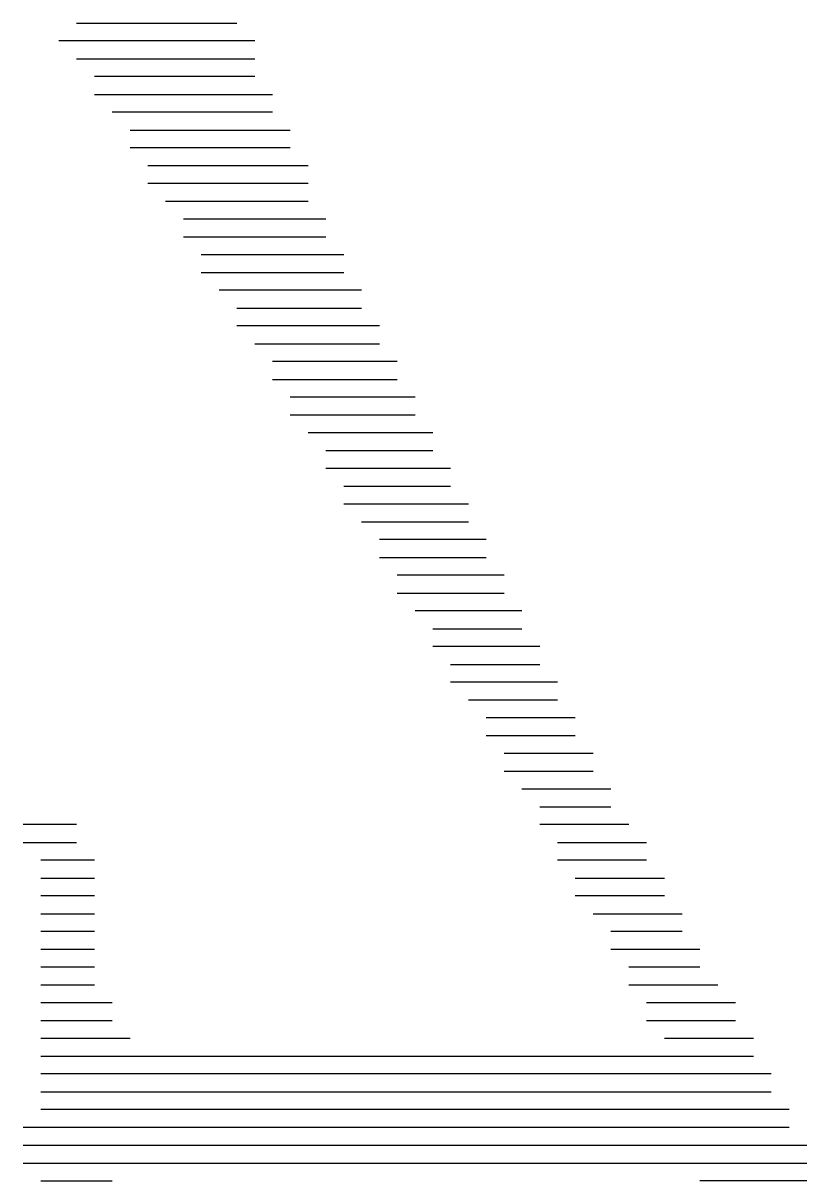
# Model space of a CAD drawing. Header units: metres. Extents: x 0.6 to 5, y 2.4 to 8.9.
import ezdxf

# ---------------------------------------------------------------- set-up
doc = ezdxf.new("R2010")
doc.units = ezdxf.units.M

msp = doc.modelspace()

# ---------------------------------------------------------------- linework, layer by layer
for p, q in [((0.9, 8.9), (1.8, 8.9)), ((1.9, 8.8), (0.8, 8.8)), ((0.9, 8.7), (1.9, 8.7)), ((1.9, 8.6), (1, 8.6)), ((1, 8.5), (2, 8.5)), ((2, 8.4), (1.1, 8.4)), ((1.2, 8.3), (2.1, 8.3)), ((2.1, 8.2), (1.2, 8.2)), ((1.3, 8.1), (2.2, 8.1)), ((2.2, 8), (1.3, 8)), ((1.4, 7.9), (2.2, 7.9)), ((2.3, 7.8), (1.5, 7.8)), ((1.5, 7.7), (2.3, 7.7)), ((2.4, 7.6), (1.6, 7.6)), ((1.6, 7.5), (2.4, 7.5)), ((2.5, 7.4), (1.7, 7.4)), ((1.8, 7.3), (2.5, 7.3)), ((2.6, 7.2), (1.8, 7.2)), ((1.9, 7.1), (2.6, 7.1)), ((2.7, 7), (2, 7)), ((2, 6.9), (2.7, 6.9)), ((2.8, 6.8), (2.1, 6.8)), ((2.1, 6.7), (2.8, 6.7)), ((2.9, 6.6), (2.2, 6.6)), ((2.3, 6.5), (2.9, 6.5)), ((3, 6.4), (2.3, 6.4)), ((2.4, 6.3), (3, 6.3)), ((3.1, 6.2), (2.4, 6.2)), ((2.5, 6.1), (3.1, 6.1)), ((3.2, 6), (2.6, 6)), ((2.6, 5.9), (3.2, 5.9)), ((3.3, 5.8), (2.7, 5.8)), ((2.7, 5.7), (3.3, 5.7)), ((3.4, 5.6), (2.8, 5.6)), ((2.9, 5.5), (3.4, 5.5)), ((3.5, 5.4), (2.9, 5.4)), ((3, 5.3), (3.5, 5.3)), ((3.6, 5.2), (3, 5.2)), ((3.1, 5.1), (3.6, 5.1)), ((3.7, 5), (3.2, 5)), ((3.2, 4.9), (3.7, 4.9)), ((3.8, 4.8), (3.3, 4.8)), ((3.3, 4.7), (3.8, 4.7)), ((3.9, 4.6), (3.4, 4.6)), ((3.5, 4.5), (3.9, 4.5)), ((0.9, 4.4), (0.6, 4.4)), ((4, 4.4), (3.5, 4.4)), ((0.6, 4.3), (0.9, 4.3)), ((3.6, 4.3), (4.1, 4.3)), ((1, 4.2), (0.7, 4.2)), ((4.1, 4.2), (3.6, 4.2)), ((0.7, 4.1), (1, 4.1)), ((3.7, 4.1), (4.2, 4.1)), ((1, 4), (0.7, 4)), ((4.2, 4), (3.7, 4)), ((0.7, 3.9), (1, 3.9)), ((3.8, 3.9), (4.3, 3.9)), ((1, 3.8), (0.7, 3.8)), ((4.3, 3.8), (3.9, 3.8)), ((0.7, 3.7), (1, 3.7)), ((3.9, 3.7), (4.4, 3.7)), ((1, 3.6), (0.7, 3.6)), ((4.4, 3.6), (4, 3.6)), ((0.7, 3.5), (1, 3.5)), ((4, 3.5), (4.5, 3.5)), ((1.1, 3.4), (0.7, 3.4)), ((4.6, 3.4), (4.1, 3.4)), ((0.7, 3.3), (1.1, 3.3)), ((4.1, 3.3), (4.6, 3.3)), ((1.2, 3.2), (0.7, 3.2)), ((4.7, 3.2), (4.2, 3.2)), ((0.7, 3.1), (4.7, 3.1)), ((4.8, 3), (0.7, 3)), ((0.7, 2.9), (4.8, 2.9)), ((4.9, 2.8), (0.7, 2.8)), ((4.9, 2.7), (0.6, 2.7)), ((0.6, 2.6), (5, 2.6)), ((0.6, 2.5), (5, 2.5)), ((0.7, 2.4), (1.1, 2.4)), ((5, 2.4), (4.4, 2.4))]:
    msp.add_line(p, q)

doc.saveas('drawing.dxf')
